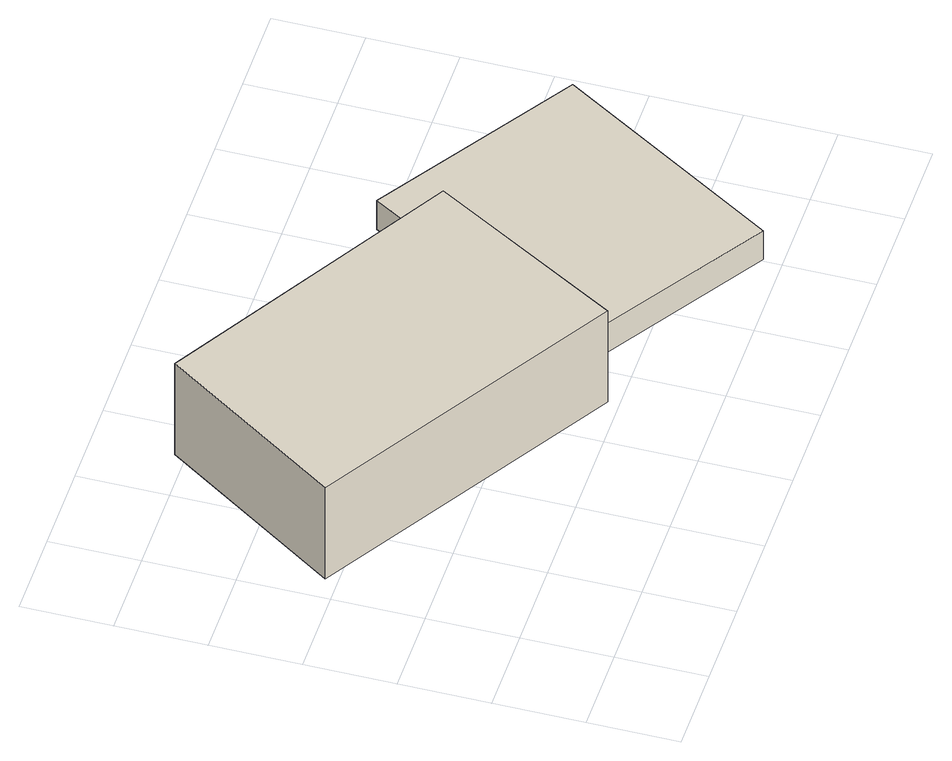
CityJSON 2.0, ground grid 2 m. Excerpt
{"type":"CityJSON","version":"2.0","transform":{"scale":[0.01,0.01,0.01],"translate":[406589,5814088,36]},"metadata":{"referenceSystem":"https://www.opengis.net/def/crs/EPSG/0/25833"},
"CityObjects":{
"building1":{"type":"Building","attributes":{"Gemeindeschluessel":"11000009","BezugspunktDach":"2200","function":"31001_2000","measuredHeight":2.55,"storeysAboveGround":1},"address":[{"country":"Germany","locality":"Berlin","thoroughfareNumber":"153 (4)","thoroughfareName":"Dahlwitzer Landstraße"}],"geometry":[{"type":"Solid","lod":"1","boundaries":[[[[0,1,2,3,4]],[[5,6,7,8,9]],[[5,9,4,3]],[[6,5,3,2]],[[7,6,2,1]],[[8,7,1,0]],[[9,8,0,4]]]]}]},
"building2":{"type":"Building","attributes":{"Gemeindeschluessel":"11000009","BezugspunktDach":"2200","function":"51009_1610","measuredHeight":1.25,"storeysAboveGround":0},"address":[{"country":"Germany","locality":"Berlin"}],"geometry":[{"type":"Solid","lod":"1","boundaries":[[[[10,11,12,13,14,15]],[[16,17,18,19,20,21]],[[16,21,15,14]],[[17,16,14,13]],[[18,17,13,12]],[[19,18,12,11]],[[20,19,11,10]],[[21,20,10,15]]]]}]}
},
"vertices":[
[716,226,310],[768,316,310],[960,646,310],[319,1024,310],[55,628,310],[319,1024,55],[960,646,55],[768,316,55],[716,226,55],[55,628,55],
[1197,40,145],[1348,286,145],[1499,532,145],[1060,816,145],[960,646,145],[768,316,145],[960,646,64],[1060,816,64],[1499,532,64],[1348,286,64],[1197,40,64],[768,316,64]
]}
